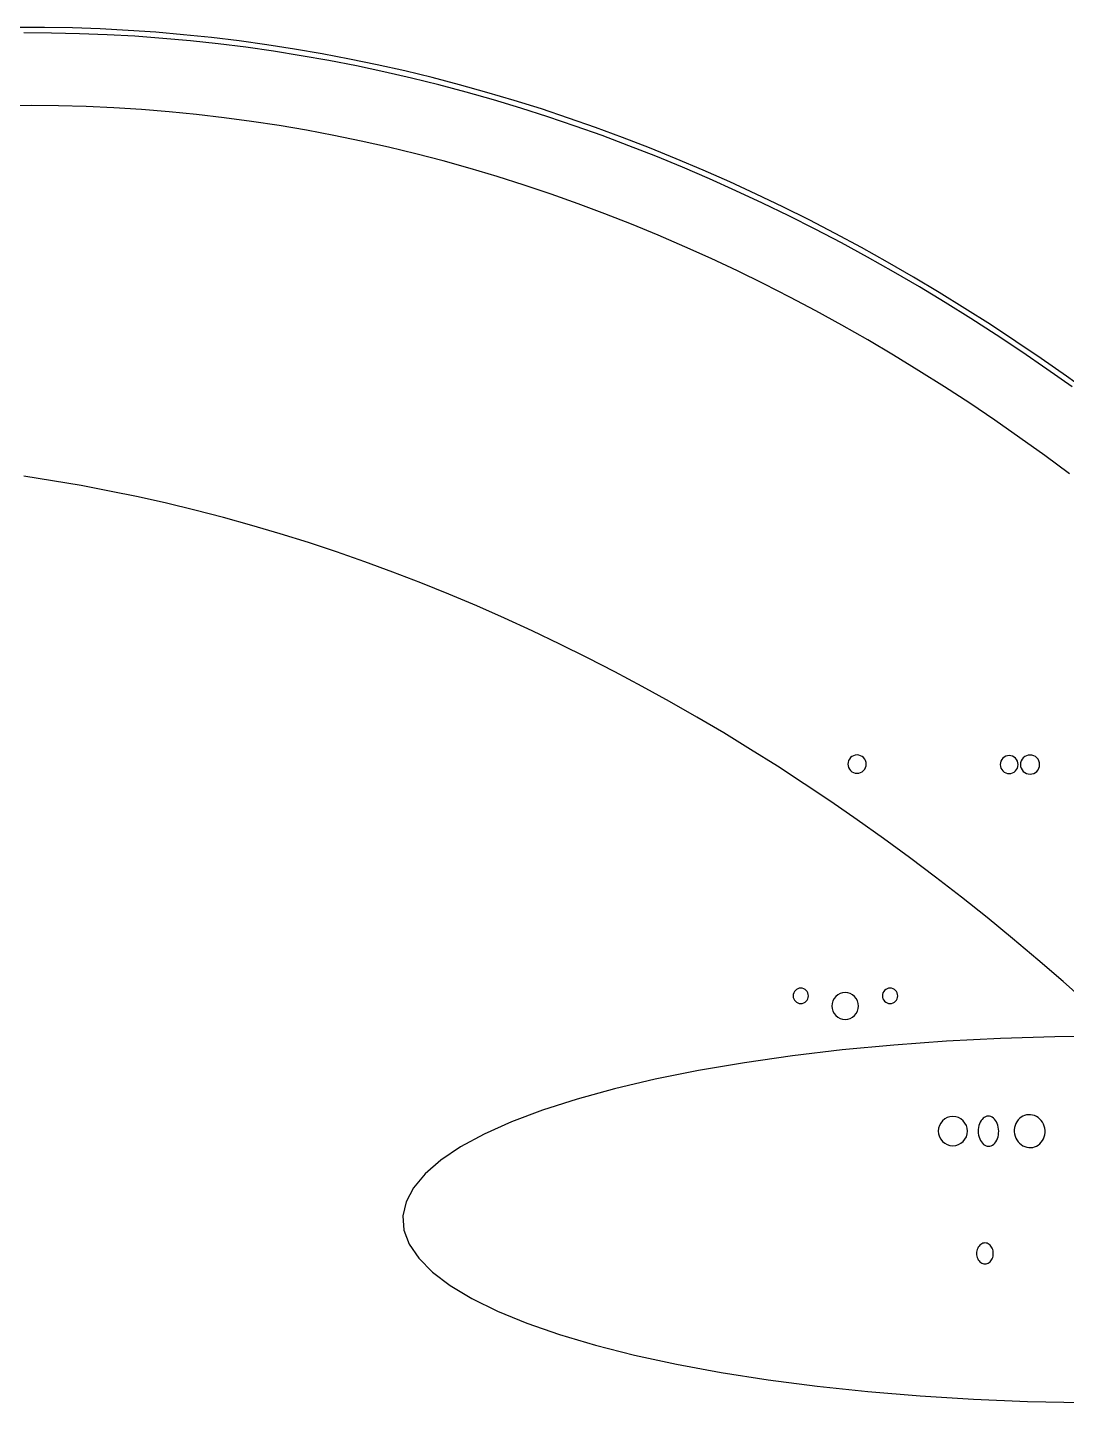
# Model space of a CAD drawing. Extents: x -1 to 217, y -22 to 302.
# Drawn here: x 107.7 to 155, y 239 to 301.6 of the extents above; entities that cross this region are included whole.
import ezdxf

# ---------------------------------------------------------------- set-up
doc = ezdxf.new("R2010")
doc.units = 0

msp = doc.modelspace()

# ---------------------------------------------------------------- linework, layer by layer
at = {"layer": 'CIRCLES'}
for p, q in [((145.268, 268.444), (145.205, 268.392)), ((145.34, 268.482), (145.268, 268.444)), ((145.418, 268.506), (145.34, 268.482)), ((145.5, 268.514), (145.418, 268.506)), ((145.581, 268.506), (145.5, 268.514)), ((145.659, 268.482), (145.581, 268.506)), ((145.731, 268.444), (145.659, 268.482)), ((145.794, 268.392), (145.731, 268.444)), ((152.265, 268.452), (152.195, 268.414)), ((152.342, 268.475), (152.265, 268.452)), ((152.421, 268.483), (152.342, 268.475)), ((152.501, 268.475), (152.421, 268.483)), ((152.577, 268.452), (152.501, 268.475)), ((152.647, 268.414), (152.577, 268.452)), ((153.131, 268.439), (153.065, 268.384)), ((153.207, 268.479), (153.131, 268.439)), ((153.289, 268.504), (153.207, 268.479)), ((153.374, 268.512), (153.289, 268.504)), ((153.459, 268.504), (153.374, 268.512)), ((153.541, 268.479), (153.459, 268.504)), ((153.616, 268.439), (153.541, 268.479)), ((153.682, 268.384), (153.616, 268.439)), ((145.091, 268.178), (145.083, 268.097)), ((145.083, 268.097), (145.091, 268.016)), ((145.114, 268.257), (145.091, 268.178)), ((145.091, 268.016), (145.114, 267.937)), ((145.153, 268.329), (145.114, 268.257)), ((145.114, 267.937), (145.153, 267.865)), ((145.205, 268.392), (145.153, 268.329)), ((145.153, 267.865), (145.205, 267.802)), ((145.846, 268.329), (145.794, 268.392)), ((145.794, 267.802), (145.846, 267.865)), ((145.885, 268.257), (145.846, 268.329)), ((145.846, 267.865), (145.885, 267.937)), ((145.909, 268.178), (145.885, 268.257)), ((145.885, 267.937), (145.909, 268.016)), ((145.917, 268.097), (145.909, 268.178)), ((145.909, 268.016), (145.917, 268.097)), ((152.022, 268.155), (152.014, 268.076)), ((152.014, 268.076), (152.022, 267.996)), ((152.045, 268.232), (152.022, 268.155)), ((152.022, 267.996), (152.045, 267.92)), ((152.083, 268.302), (152.045, 268.232)), ((152.045, 267.92), (152.083, 267.85)), ((152.133, 268.364), (152.083, 268.302)), ((152.083, 267.85), (152.133, 267.788)), ((152.195, 268.414), (152.133, 268.364)), ((152.709, 268.364), (152.647, 268.414)), ((152.76, 268.302), (152.709, 268.364)), ((152.709, 267.788), (152.76, 267.85)), ((152.797, 268.232), (152.76, 268.302)), ((152.76, 267.85), (152.797, 267.92)), ((152.82, 268.155), (152.797, 268.232)), ((152.797, 267.92), (152.82, 267.996)), ((152.828, 268.076), (152.82, 268.155)), ((152.82, 267.996), (152.828, 268.076)), ((152.946, 268.161), (152.937, 268.076)), ((152.937, 268.076), (152.946, 267.991)), ((152.971, 268.243), (152.946, 268.161)), ((152.946, 267.991), (152.971, 267.909)), ((153.011, 268.318), (152.971, 268.243)), ((152.971, 267.909), (153.011, 267.833)), ((153.065, 268.384), (153.011, 268.318)), ((153.011, 267.833), (153.065, 267.767)), ((153.736, 268.318), (153.682, 268.384)), ((153.682, 267.767), (153.736, 267.833)), ((153.777, 268.243), (153.736, 268.318)), ((153.736, 267.833), (153.777, 267.909)), ((153.802, 268.161), (153.777, 268.243)), ((153.777, 267.909), (153.802, 267.991)), ((153.81, 268.076), (153.802, 268.161)), ((153.802, 267.991), (153.81, 268.076)), ((145.205, 267.802), (145.268, 267.75)), ((145.268, 267.75), (145.34, 267.712)), ((145.34, 267.712), (145.418, 267.688)), ((145.418, 267.688), (145.5, 267.68)), ((145.5, 267.68), (145.581, 267.688)), ((145.581, 267.688), (145.659, 267.712)), ((145.659, 267.712), (145.731, 267.75)), ((145.731, 267.75), (145.794, 267.802)), ((152.133, 267.788), (152.195, 267.737)), ((152.195, 267.737), (152.265, 267.7)), ((152.265, 267.7), (152.342, 267.677)), ((152.342, 267.677), (152.421, 267.669)), ((152.421, 267.669), (152.501, 267.677)), ((152.501, 267.677), (152.577, 267.7)), ((152.577, 267.7), (152.647, 267.737)), ((152.647, 267.737), (152.709, 267.788)), ((153.065, 267.767), (153.131, 267.713)), ((153.131, 267.713), (153.207, 267.673)), ((153.207, 267.673), (153.289, 267.648)), ((153.289, 267.648), (153.374, 267.639)), ((153.374, 267.639), (153.459, 267.648)), ((153.459, 267.648), (153.541, 267.673)), ((153.541, 267.673), (153.616, 267.713)), ((153.616, 267.713), (153.682, 267.767)), ((142.691, 257.799), (142.648, 257.747)), ((142.744, 257.843), (142.691, 257.799)), ((142.805, 257.875), (142.744, 257.843)), ((142.87, 257.895), (142.805, 257.875)), ((142.939, 257.902), (142.87, 257.895)), ((143.007, 257.895), (142.939, 257.902)), ((143.072, 257.875), (143.007, 257.895)), ((143.133, 257.843), (143.072, 257.875)), ((143.186, 257.799), (143.133, 257.843)), ((143.229, 257.747), (143.186, 257.799)), ((146.755, 257.799), (146.712, 257.747)), ((146.808, 257.843), (146.755, 257.799)), ((146.869, 257.875), (146.808, 257.843)), ((146.934, 257.895), (146.869, 257.875)), ((147.002, 257.902), (146.934, 257.895)), ((147.071, 257.895), (147.002, 257.902)), ((147.136, 257.875), (147.071, 257.895)), ((147.197, 257.843), (147.136, 257.875)), ((147.25, 257.799), (147.197, 257.843)), ((147.293, 257.747), (147.25, 257.799)), ((142.596, 257.621), (142.589, 257.552)), ((142.589, 257.552), (142.596, 257.484)), ((142.616, 257.686), (142.596, 257.621)), ((142.596, 257.484), (142.616, 257.419)), ((142.648, 257.747), (142.616, 257.686)), ((142.616, 257.419), (142.648, 257.358)), ((142.648, 257.358), (142.691, 257.305)), ((142.691, 257.305), (142.744, 257.262)), ((142.744, 257.262), (142.805, 257.23)), ((142.805, 257.23), (142.87, 257.21)), ((142.87, 257.21), (142.939, 257.203)), ((142.939, 257.203), (143.007, 257.21)), ((143.007, 257.21), (143.072, 257.23)), ((143.072, 257.23), (143.133, 257.262)), ((143.133, 257.262), (143.186, 257.305)), ((143.186, 257.305), (143.229, 257.358)), ((143.261, 257.686), (143.229, 257.747)), ((143.229, 257.358), (143.261, 257.419)), ((143.281, 257.621), (143.261, 257.686)), ((143.261, 257.419), (143.281, 257.484)), ((143.288, 257.552), (143.281, 257.621)), ((143.281, 257.484), (143.288, 257.552)), ((144.361, 257.209), (144.35, 257.09)), ((144.396, 257.323), (144.361, 257.209)), ((144.452, 257.428), (144.396, 257.323)), ((144.528, 257.52), (144.452, 257.428)), ((144.62, 257.596), (144.528, 257.52)), ((144.725, 257.652), (144.62, 257.596)), ((144.839, 257.687), (144.725, 257.652)), ((144.958, 257.699), (144.839, 257.687)), ((145.076, 257.687), (144.958, 257.699)), ((145.191, 257.652), (145.076, 257.687)), ((145.296, 257.596), (145.191, 257.652)), ((145.388, 257.52), (145.296, 257.596)), ((145.464, 257.428), (145.388, 257.52)), ((145.52, 257.323), (145.464, 257.428)), ((145.554, 257.209), (145.52, 257.323)), ((145.566, 257.09), (145.554, 257.209)), ((146.66, 257.621), (146.653, 257.552)), ((146.653, 257.552), (146.66, 257.484)), ((146.68, 257.686), (146.66, 257.621)), ((146.66, 257.484), (146.68, 257.419)), ((146.712, 257.747), (146.68, 257.686)), ((146.68, 257.419), (146.712, 257.358)), ((146.712, 257.358), (146.755, 257.305)), ((146.755, 257.305), (146.808, 257.262)), ((146.808, 257.262), (146.869, 257.23)), ((146.869, 257.23), (146.934, 257.21)), ((146.934, 257.21), (147.002, 257.203)), ((147.002, 257.203), (147.071, 257.21)), ((147.071, 257.21), (147.136, 257.23)), ((147.136, 257.23), (147.197, 257.262)), ((147.197, 257.262), (147.25, 257.305)), ((147.25, 257.305), (147.293, 257.358)), ((147.325, 257.686), (147.293, 257.747)), ((147.293, 257.358), (147.325, 257.419)), ((147.345, 257.621), (147.325, 257.686)), ((147.325, 257.419), (147.345, 257.484)), ((147.352, 257.552), (147.345, 257.621)), ((147.345, 257.484), (147.352, 257.552)), ((144.35, 257.09), (144.361, 256.972)), ((144.361, 256.972), (144.396, 256.858)), ((144.396, 256.858), (144.452, 256.752)), ((144.452, 256.752), (144.528, 256.66)), ((144.528, 256.66), (144.62, 256.585)), ((144.62, 256.585), (144.725, 256.528)), ((145.191, 256.528), (145.296, 256.585)), ((145.296, 256.585), (145.388, 256.66)), ((145.388, 256.66), (145.464, 256.752)), ((145.464, 256.752), (145.52, 256.858)), ((145.52, 256.858), (145.554, 256.972)), ((145.554, 256.972), (145.566, 257.09)), ((144.725, 256.528), (144.839, 256.494)), ((144.839, 256.494), (144.958, 256.482)), ((144.958, 256.482), (145.076, 256.494)), ((145.076, 256.494), (145.191, 256.528)), ((149.246, 251.651), (149.208, 251.526)), ((149.308, 251.766), (149.246, 251.651)), ((149.39, 251.866), (149.308, 251.766)), ((149.491, 251.949), (149.39, 251.866)), ((149.606, 252.01), (149.491, 251.949)), ((149.73, 252.048), (149.606, 252.01)), ((149.86, 252.061), (149.73, 252.048)), ((149.99, 252.048), (149.86, 252.061)), ((150.114, 252.01), (149.99, 252.048)), ((150.229, 251.949), (150.114, 252.01)), ((150.33, 251.866), (150.229, 251.949)), ((150.412, 251.766), (150.33, 251.866)), ((150.474, 251.651), (150.412, 251.766)), ((150.512, 251.526), (150.474, 251.651)), ((149.208, 251.526), (149.196, 251.397)), ((149.196, 251.397), (149.208, 251.267)), ((149.208, 251.267), (149.246, 251.142)), ((149.246, 251.142), (149.308, 251.027)), ((149.308, 251.027), (149.39, 250.927)), ((149.39, 250.927), (149.491, 250.844)), ((150.229, 250.844), (150.33, 250.927)), ((150.33, 250.927), (150.412, 251.027)), ((150.412, 251.027), (150.474, 251.142)), ((150.474, 251.142), (150.512, 251.267)), ((150.524, 251.397), (150.512, 251.526)), ((150.512, 251.267), (150.524, 251.397)), ((149.491, 250.844), (149.606, 250.783)), ((149.606, 250.783), (149.73, 250.745)), ((149.73, 250.745), (149.86, 250.732)), ((149.86, 250.732), (149.99, 250.745)), ((149.99, 250.745), (150.114, 250.783)), ((150.114, 250.783), (150.229, 250.844))]:
    msp.add_line(p, q, dxfattribs=at)
at = {"layer": 'ELLIPSES'}
for p, q in [((108.519, 301.618), (107.253, 301.618)), ((109.785, 301.597), (108.519, 301.618)), ((111.051, 301.553), (109.785, 301.597)), ((108.835, 301.365), (107.57, 301.37)), ((110.101, 301.337), (108.835, 301.365)), ((111.366, 301.288), (110.101, 301.337)), ((112.316, 301.488), (111.051, 301.553)), ((112.63, 301.217), (111.366, 301.288)), ((113.581, 301.401), (112.316, 301.488)), ((113.894, 301.125), (112.63, 301.217)), ((114.845, 301.292), (113.581, 301.401)), ((115.157, 301.01), (113.894, 301.125)), ((116.108, 301.162), (114.845, 301.292)), ((116.419, 300.874), (115.157, 301.01)), ((117.369, 301.009), (116.108, 301.162)), ((118.63, 300.835), (117.369, 301.009)), ((117.68, 300.716), (116.419, 300.874)), ((118.94, 300.536), (117.68, 300.716)), ((119.889, 300.64), (118.63, 300.835)), ((120.198, 300.335), (118.94, 300.536)), ((121.147, 300.423), (119.889, 300.64)), ((122.402, 300.184), (121.147, 300.423)), ((121.455, 300.112), (120.198, 300.335)), ((122.709, 299.867), (121.455, 300.112)), ((123.656, 299.923), (122.402, 300.184)), ((123.962, 299.601), (122.709, 299.867)), ((124.908, 299.642), (123.656, 299.923)), ((125.212, 299.313), (123.962, 299.601)), ((126.157, 299.338), (124.908, 299.642)), ((126.461, 299.003), (125.212, 299.313)), ((127.404, 299.013), (126.157, 299.338)), ((127.706, 298.673), (126.461, 299.003)), ((128.648, 298.667), (127.404, 299.013)), ((128.949, 298.32), (127.706, 298.673)), ((129.89, 298.299), (128.648, 298.667)), ((107.901, 298.062), (106.644, 298.051)), ((109.157, 298.051), (107.901, 298.062)), ((110.414, 298.017), (109.157, 298.051)), ((111.67, 297.961), (110.414, 298.017)), ((112.926, 297.882), (111.67, 297.961)), ((114.181, 297.782), (112.926, 297.882)), ((130.189, 297.946), (128.949, 298.32)), ((131.129, 297.91), (129.89, 298.299)), ((131.427, 297.551), (130.189, 297.946)), ((132.364, 297.5), (131.129, 297.91)), ((115.435, 297.658), (114.181, 297.782)), ((116.689, 297.512), (115.435, 297.658)), ((117.94, 297.344), (116.689, 297.512)), ((119.191, 297.154), (117.94, 297.344)), ((132.661, 297.135), (131.427, 297.551)), ((133.596, 297.069), (132.364, 297.5)), ((120.44, 296.941), (119.191, 297.154)), ((121.687, 296.706), (120.44, 296.941)), ((122.932, 296.449), (121.687, 296.706)), ((133.891, 296.697), (132.661, 297.135)), ((134.825, 296.616), (133.596, 297.069)), ((135.118, 296.238), (133.891, 296.697)), ((136.05, 296.142), (134.825, 296.616)), ((124.175, 296.17), (122.932, 296.449)), ((125.416, 295.868), (124.175, 296.17)), ((136.342, 295.758), (135.118, 296.238)), ((137.271, 295.647), (136.05, 296.142)), ((126.654, 295.544), (125.416, 295.868)), ((127.889, 295.198), (126.654, 295.544)), ((137.561, 295.257), (136.342, 295.758)), ((138.488, 295.132), (137.271, 295.647)), ((129.122, 294.831), (127.889, 295.198)), ((130.352, 294.441), (129.122, 294.831)), ((138.777, 294.735), (137.561, 295.257)), ((139.702, 294.595), (138.488, 295.132)), ((139.988, 294.192), (138.777, 294.735)), ((131.578, 294.029), (130.352, 294.441)), ((140.911, 294.038), (139.702, 294.595)), ((141.195, 293.628), (139.988, 294.192)), ((132.801, 293.595), (131.578, 294.029)), ((134.021, 293.14), (132.801, 293.595)), ((142.115, 293.459), (140.911, 294.038)), ((142.398, 293.044), (141.195, 293.628)), ((135.237, 292.663), (134.021, 293.14)), ((143.315, 292.861), (142.115, 293.459)), ((143.596, 292.438), (142.398, 293.044)), ((144.51, 292.241), (143.315, 292.861)), ((136.449, 292.164), (135.237, 292.663)), ((144.789, 291.812), (143.596, 292.438)), ((145.7, 291.601), (144.51, 292.241)), ((137.657, 291.644), (136.449, 292.164)), ((138.861, 291.102), (137.657, 291.644)), ((145.977, 291.166), (144.789, 291.812)), ((146.886, 290.941), (145.7, 291.601)), ((140.06, 290.538), (138.861, 291.102)), ((147.16, 290.499), (145.977, 291.166)), ((141.255, 289.954), (140.06, 290.538)), ((148.065, 290.26), (146.886, 290.941)), ((148.338, 289.812), (147.16, 290.499)), ((142.445, 289.348), (141.255, 289.954)), ((149.24, 289.559), (148.065, 290.26)), ((149.51, 289.104), (148.338, 289.812)), ((143.63, 288.721), (142.445, 289.348)), ((150.409, 288.838), (149.24, 289.559)), ((150.677, 288.377), (149.51, 289.104)), ((144.811, 288.072), (143.63, 288.721)), ((151.572, 288.097), (150.409, 288.838)), ((145.986, 287.403), (144.811, 288.072)), ((151.838, 287.629), (150.677, 288.377)), ((152.729, 287.336), (151.572, 288.097)), ((147.155, 286.713), (145.986, 287.403)), ((152.993, 286.861), (151.838, 287.629)), ((153.881, 286.555), (152.729, 287.336)), ((148.319, 286.002), (147.155, 286.713)), ((154.142, 286.074), (152.993, 286.861)), ((149.477, 285.27), (148.319, 286.002)), ((155.026, 285.754), (153.881, 286.555)), ((155.284, 285.267), (154.142, 286.074)), ((156.165, 284.934), (155.026, 285.754)), ((150.63, 284.517), (149.477, 285.27)), ((151.776, 283.744), (150.63, 284.517)), ((152.916, 282.951), (151.776, 283.744)), ((154.05, 282.137), (152.916, 282.951)), ((155.177, 281.304), (154.05, 282.137)), ((108.876, 280.995), (107.576, 281.196)), ((110.175, 280.772), (108.876, 280.995)), ((111.473, 280.526), (110.175, 280.772)), ((112.77, 280.258), (111.473, 280.526)), ((114.067, 279.967), (112.77, 280.258)), ((115.361, 279.654), (114.067, 279.967)), ((116.654, 279.318), (115.361, 279.654)), ((117.946, 278.96), (116.654, 279.318)), ((119.235, 278.579), (117.946, 278.96)), ((120.522, 278.177), (119.235, 278.579)), ((121.807, 277.752), (120.522, 278.177)), ((123.089, 277.305), (121.807, 277.752)), ((124.368, 276.836), (123.089, 277.305)), ((125.644, 276.344), (124.368, 276.836)), ((126.917, 275.831), (125.644, 276.344)), ((128.187, 275.297), (126.917, 275.831)), ((129.453, 274.74), (128.187, 275.297)), ((130.716, 274.162), (129.453, 274.74)), ((131.974, 273.562), (130.716, 274.162)), ((133.228, 272.94), (131.974, 273.562)), ((134.478, 272.297), (133.228, 272.94)), ((135.724, 271.633), (134.478, 272.297)), ((136.964, 270.948), (135.724, 271.633)), ((138.2, 270.241), (136.964, 270.948)), ((139.431, 269.514), (138.2, 270.241)), ((140.656, 268.766), (139.431, 269.514)), ((141.876, 267.997), (140.656, 268.766)), ((143.091, 267.207), (141.876, 267.997)), ((144.299, 266.397), (143.091, 267.207)), ((145.501, 265.566), (144.299, 266.397)), ((146.698, 264.715), (145.501, 265.566)), ((147.887, 263.844), (146.698, 264.715)), ((149.071, 262.953), (147.887, 263.844)), ((150.247, 262.042), (149.071, 262.953)), ((151.417, 261.111), (150.247, 262.042)), ((152.579, 260.16), (151.417, 261.111)), ((153.734, 259.191), (152.579, 260.16)), ((154.882, 258.202), (153.734, 259.191)), ((156.022, 257.193), (154.882, 258.202)), ((147.17, 255.311), (144.826, 255.09)), ((149.574, 255.484), (147.17, 255.311)), ((152.022, 255.609), (149.574, 255.484)), ((154.5, 255.684), (152.022, 255.609)), ((156.993, 255.709), (154.5, 255.684)), ((142.555, 254.822), (140.37, 254.51)), ((144.826, 255.09), (142.555, 254.822)), ((138.286, 254.155), (136.314, 253.759)), ((140.37, 254.51), (138.286, 254.155)), ((136.314, 253.759), (134.466, 253.325)), ((132.754, 252.855), (131.188, 252.352)), ((134.466, 253.325), (132.754, 252.855)), ((131.188, 252.352), (129.777, 251.819)), ((129.777, 251.819), (128.529, 251.259)), ((151.027, 251.564), (151.017, 251.475)), ((151.046, 251.649), (151.027, 251.564)), ((151.072, 251.73), (151.046, 251.649)), ((151.104, 251.805), (151.072, 251.73)), ((151.144, 251.873), (151.104, 251.805)), ((151.189, 251.932), (151.144, 251.873)), ((151.239, 251.983), (151.189, 251.932)), ((151.293, 252.023), (151.239, 251.983)), ((151.351, 252.053), (151.293, 252.023)), ((151.411, 252.071), (151.351, 252.053)), ((151.471, 252.078), (151.411, 252.071)), ((151.532, 252.073), (151.471, 252.078)), ((151.593, 252.056), (151.532, 252.073)), ((151.651, 252.028), (151.593, 252.056)), ((151.706, 251.99), (151.651, 252.028)), ((151.758, 251.94), (151.706, 251.99)), ((151.805, 251.882), (151.758, 251.94)), ((151.846, 251.815), (151.805, 251.882)), ((151.881, 251.741), (151.846, 251.815)), ((151.909, 251.661), (151.881, 251.741)), ((151.93, 251.576), (151.909, 251.661)), ((151.943, 251.488), (151.93, 251.576)), ((152.666, 251.558), (152.655, 251.461)), ((152.69, 251.652), (152.666, 251.558)), ((152.725, 251.742), (152.69, 251.652)), ((152.77, 251.826), (152.725, 251.742)), ((152.826, 251.903), (152.77, 251.826)), ((152.891, 251.97), (152.826, 251.903)), ((152.963, 252.028), (152.891, 251.97)), ((153.042, 252.075), (152.963, 252.028)), ((153.127, 252.111), (153.042, 252.075)), ((153.216, 252.134), (153.127, 252.111)), ((153.307, 252.145), (153.216, 252.134)), ((153.398, 252.143), (153.307, 252.145)), ((153.489, 252.128), (153.398, 252.143)), ((153.578, 252.1), (153.489, 252.128)), ((153.663, 252.061), (153.578, 252.1)), ((153.743, 252.01), (153.663, 252.061)), ((153.816, 251.948), (153.743, 252.01)), ((153.881, 251.877), (153.816, 251.948)), ((153.937, 251.798), (153.881, 251.877)), ((153.983, 251.712), (153.937, 251.798)), ((154.019, 251.621), (153.983, 251.712)), ((154.043, 251.525), (154.019, 251.621)), ((128.529, 251.259), (127.453, 250.676)), ((151.017, 251.475), (151.014, 251.386)), ((151.014, 251.386), (151.019, 251.296)), ((151.019, 251.296), (151.032, 251.209)), ((151.032, 251.209), (151.053, 251.124)), ((151.053, 251.124), (151.081, 251.044)), ((151.081, 251.044), (151.116, 250.97)), ((151.116, 250.97), (151.157, 250.903)), ((151.773, 250.852), (151.818, 250.912)), ((151.818, 250.912), (151.857, 250.98)), ((151.857, 250.98), (151.89, 251.055)), ((151.89, 251.055), (151.916, 251.136)), ((151.916, 251.136), (151.935, 251.221)), ((151.935, 251.221), (151.945, 251.309)), ((151.948, 251.399), (151.943, 251.488)), ((151.945, 251.309), (151.948, 251.399)), ((152.655, 251.461), (152.655, 251.363)), ((152.655, 251.363), (152.667, 251.266)), ((152.667, 251.266), (152.692, 251.17)), ((152.692, 251.17), (152.727, 251.079)), ((152.727, 251.079), (152.773, 250.993)), ((152.773, 250.993), (152.829, 250.914)), ((152.829, 250.914), (152.894, 250.843)), ((153.884, 250.889), (153.94, 250.965)), ((153.94, 250.965), (153.986, 251.049)), ((153.986, 251.049), (154.02, 251.139)), ((154.02, 251.139), (154.044, 251.233)), ((154.055, 251.428), (154.043, 251.525)), ((154.044, 251.233), (154.055, 251.33)), ((154.055, 251.33), (154.055, 251.428)), ((127.453, 250.676), (126.554, 250.073)), ((151.157, 250.903), (151.204, 250.844)), ((151.204, 250.844), (151.256, 250.795)), ((151.256, 250.795), (151.311, 250.756)), ((151.311, 250.756), (151.369, 250.728)), ((151.369, 250.728), (151.429, 250.712)), ((151.429, 250.712), (151.491, 250.707)), ((151.491, 250.707), (151.551, 250.713)), ((151.551, 250.713), (151.611, 250.732)), ((151.611, 250.732), (151.669, 250.761)), ((151.669, 250.761), (151.723, 250.802)), ((151.723, 250.802), (151.773, 250.852)), ((152.894, 250.843), (152.967, 250.782)), ((152.967, 250.782), (153.047, 250.731)), ((153.047, 250.731), (153.132, 250.691)), ((153.132, 250.691), (153.221, 250.664)), ((153.221, 250.664), (153.312, 250.649)), ((153.312, 250.649), (153.404, 250.646)), ((153.404, 250.646), (153.495, 250.657)), ((153.495, 250.657), (153.583, 250.68)), ((153.583, 250.68), (153.668, 250.716)), ((153.668, 250.716), (153.747, 250.763)), ((153.747, 250.763), (153.82, 250.821)), ((153.82, 250.821), (153.884, 250.889)), ((126.554, 250.073), (125.839, 249.454)), ((125.839, 249.454), (125.31, 248.822)), ((125.31, 248.822), (124.973, 248.182)), ((124.973, 248.182), (124.828, 247.536)), ((124.828, 247.536), (124.876, 246.89)), ((124.876, 246.89), (125.118, 246.247)), ((125.118, 246.247), (125.551, 245.611)), ((150.952, 245.954), (150.943, 245.893)), ((150.968, 246.013), (150.952, 245.954)), ((150.99, 246.069), (150.968, 246.013)), ((151.018, 246.121), (150.99, 246.069)), ((151.051, 246.168), (151.018, 246.121)), ((151.088, 246.209), (151.051, 246.168)), ((151.13, 246.244), (151.088, 246.209)), ((151.175, 246.271), (151.13, 246.244)), ((151.222, 246.291), (151.175, 246.271)), ((151.271, 246.304), (151.222, 246.291)), ((151.321, 246.308), (151.271, 246.304)), ((151.37, 246.304), (151.321, 246.308)), ((151.419, 246.291), (151.37, 246.304)), ((151.466, 246.271), (151.419, 246.291)), ((151.511, 246.244), (151.466, 246.271)), ((151.553, 246.209), (151.511, 246.244)), ((151.59, 246.168), (151.553, 246.209)), ((151.623, 246.121), (151.59, 246.168)), ((151.651, 246.069), (151.623, 246.121)), ((151.673, 246.013), (151.651, 246.069)), ((151.689, 245.954), (151.673, 246.013)), ((151.698, 245.893), (151.689, 245.954)), ((125.551, 245.611), (126.173, 244.985)), ((150.943, 245.893), (150.939, 245.831)), ((150.939, 245.831), (150.943, 245.768)), ((150.943, 245.768), (150.952, 245.707)), ((150.952, 245.707), (150.968, 245.648)), ((150.968, 245.648), (150.99, 245.592)), ((150.99, 245.592), (151.018, 245.54)), ((151.018, 245.54), (151.051, 245.493)), ((151.051, 245.493), (151.088, 245.452)), ((151.088, 245.452), (151.13, 245.417)), ((151.13, 245.417), (151.175, 245.39)), ((151.175, 245.39), (151.222, 245.37)), ((151.222, 245.37), (151.271, 245.358)), ((151.271, 245.358), (151.321, 245.353)), ((151.321, 245.353), (151.37, 245.358)), ((151.37, 245.358), (151.419, 245.37)), ((151.419, 245.37), (151.466, 245.39)), ((151.466, 245.39), (151.511, 245.417)), ((151.511, 245.417), (151.553, 245.452)), ((151.553, 245.452), (151.59, 245.493)), ((151.59, 245.493), (151.623, 245.54)), ((151.623, 245.54), (151.651, 245.592)), ((151.651, 245.592), (151.673, 245.648)), ((151.673, 245.648), (151.689, 245.707)), ((151.689, 245.707), (151.698, 245.768)), ((151.702, 245.831), (151.698, 245.893)), ((151.698, 245.768), (151.702, 245.831)), ((126.173, 244.985), (126.981, 244.373)), ((126.981, 244.373), (127.969, 243.78)), ((127.969, 243.78), (129.132, 243.208)), ((129.132, 243.208), (130.462, 242.661)), ((130.462, 242.661), (131.952, 242.143)), ((131.952, 242.143), (133.592, 241.656)), ((133.592, 241.656), (135.374, 241.203)), ((135.374, 241.203), (137.285, 240.788)), ((137.285, 240.788), (139.315, 240.412)), ((139.315, 240.412), (141.451, 240.078)), ((141.451, 240.078), (143.68, 239.788)), ((143.68, 239.788), (145.99, 239.543)), ((145.99, 239.543), (148.366, 239.346)), ((148.366, 239.346), (150.793, 239.197)), ((150.793, 239.197), (153.258, 239.097)), ((153.258, 239.097), (155.746, 239.047))]:
    msp.add_line(p, q, dxfattribs=at)

doc.saveas('drawing.dxf')
